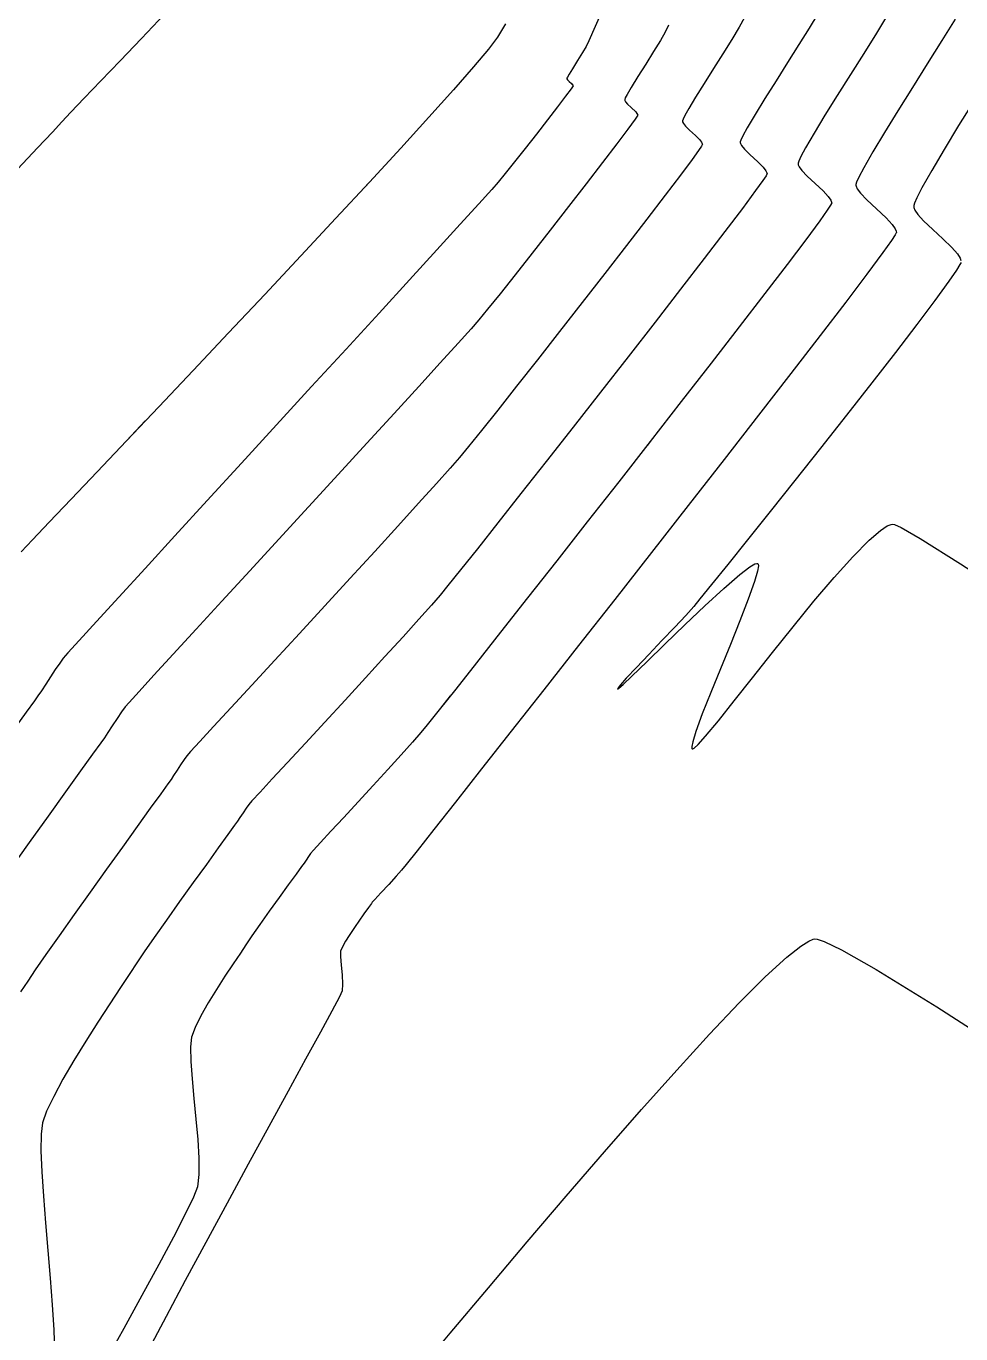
# Model space of a CAD drawing. Header units: metres. Extents: x 708868 to 711043, y 5411316 to 5413138.
# Drawn here: x 709284.5 to 709345.1, y 5411557.1 to 5411641.8 of the extents above; entities that cross this region are included whole.
import ezdxf

# ---------------------------------------------------------------- set-up
doc = ezdxf.new("R2010")
doc.units = ezdxf.units.M
for name, color, linetype in [('Rionegro 2010_Contours', 7, 'Continuous'), ('Rionegro 2014_Contours', 7, 'Continuous'), ('Rionegro 2018_Contours', 7, 'Continuous')]:
    doc.layers.add(name, color=color, linetype=linetype)

msp = doc.modelspace()

# ---------------------------------------------------------------- linework, layer by layer
at = {"layer": 'Rionegro 2010_Contours'}
for points in [[(709322.013, 5411643.198, 234), (709321.387, 5411641.791, 234), (709320.973, 5411640.866, 234), (709320.801, 5411640.49, 234), (709320.576, 5411640.102, 234), (709320.255, 5411639.587, 234), (709319.922, 5411639.058, 234), (709319.704, 5411638.701, 234), (709319.598, 5411638.512, 234), (709319.564, 5411638.437, 234), (709319.56, 5411638.417, 234), (709319.567, 5411638.394, 234), (709319.605, 5411638.337, 234), (709319.704, 5411638.237, 234), (709319.856, 5411638.096, 234), (709319.958, 5411637.953, 234), (709319.83, 5411637.755, 234), (709319.477, 5411637.276, 234), (709318.953, 5411636.583, 234), (709318.308, 5411635.744, 234), (709317.595, 5411634.825, 234), (709316.867, 5411633.893, 234), (709316.174, 5411633.017, 234), (709315.569, 5411632.263, 234), (709315.105, 5411631.698, 234), (709314.689, 5411631.228, 234), (709313.854, 5411630.304, 234), (709312.653, 5411628.984, 234), (709311.14, 5411627.325, 234), (709309.368, 5411625.386, 234), (709307.389, 5411623.223, 234), (709305.257, 5411620.895, 234), (709303.026, 5411618.459, 234), (709300.748, 5411615.974, 234), (709298.476, 5411613.496, 234), (709296.265, 5411611.083, 234), (709294.167, 5411608.793, 234), (709292.236, 5411606.685, 234), (709290.524, 5411604.814, 234), (709289.085, 5411603.24, 234), (709287.972, 5411602.02, 234), (709287.238, 5411601.211, 234), (709286.937, 5411600.872, 234), (709286.701, 5411600.55, 234), (709286.414, 5411600.128, 234), (709286.103, 5411599.657, 234), (709285.795, 5411599.183, 234), (709285.516, 5411598.756, 234), (709285.293, 5411598.423, 234), (709285.059, 5411598.094, 234), (709284.535, 5411597.361, 234), (709283.761, 5411596.283, 234)], [(709335.814, 5411642.615, 237), (709335.259, 5411641.691, 237), (709334.592, 5411640.614, 237), (709333.861, 5411639.448, 237), (709333.113, 5411638.261, 237), (709332.396, 5411637.117, 237), (709331.758, 5411636.081, 237), (709331.247, 5411635.219, 237), (709330.961, 5411634.699, 237), (709330.835, 5411634.43, 237), (709330.798, 5411634.315, 237), (709330.795, 5411634.279, 237), (709330.808, 5411634.219, 237), (709330.875, 5411634.083, 237), (709331.063, 5411633.846, 237), (709331.421, 5411633.492, 237), (709331.927, 5411633.027, 237), (709332.28, 5411632.676, 237), (709332.46, 5411632.444, 237), (709332.522, 5411632.312, 237), (709332.531, 5411632.254, 237), (709332.523, 5411632.228, 237), (709332.462, 5411632.117, 237), (709332.257, 5411631.812, 237), (709331.791, 5411631.164, 237), (709330.931, 5411630.008, 237), (709329.804, 5411628.52, 237), (709328.455, 5411626.758, 237), (709326.929, 5411624.779, 237), (709325.272, 5411622.64, 237), (709323.528, 5411620.397, 237), (709321.742, 5411618.108, 237), (709319.959, 5411615.829, 237), (709318.225, 5411613.618, 237), (709316.584, 5411611.531, 237), (709315.081, 5411609.626, 237), (709313.762, 5411607.959, 237), (709312.671, 5411606.588, 237), (709311.854, 5411605.569, 237), (709311.355, 5411604.96, 237), (709310.787, 5411604.306, 237), (709309.966, 5411603.386, 237), (709308.945, 5411602.257, 237), (709307.774, 5411600.972, 237), (709306.504, 5411599.586, 237), (709305.187, 5411598.153, 237), (709303.874, 5411596.728, 237), (709302.616, 5411595.364, 237), (709301.464, 5411594.117, 237), (709300.47, 5411593.041, 237), (709299.685, 5411592.19, 237), (709299.16, 5411591.618, 237), (709298.946, 5411591.381, 237), (709298.781, 5411591.15, 237), (709298.579, 5411590.846, 237), (709298.38, 5411590.539, 237), (709298.222, 5411590.302, 237), (709298.033, 5411590.038, 237), (709297.598, 5411589.437, 237), (709296.971, 5411588.571, 237), (709296.206, 5411587.511, 237), (709295.356, 5411586.33, 237), (709294.474, 5411585.099, 237), (709293.615, 5411583.892, 237), (709292.83, 5411582.78, 237), (709292.174, 5411581.835, 237), (709291.701, 5411581.129, 237), (709291.248, 5411580.441, 237), (709290.65, 5411579.537, 237), (709289.946, 5411578.468, 237), (709289.178, 5411577.288, 237), (709288.39, 5411576.046, 237), (709287.621, 5411574.797, 237), (709286.914, 5411573.591, 237), (709286.312, 5411572.481, 237), (709285.854, 5411571.519, 237), (709285.584, 5411570.756, 237), (709285.494, 5411570.022, 237), (709285.485, 5411568.942, 237), (709285.541, 5411567.582, 237), (709285.644, 5411566.011, 237), (709285.78, 5411564.296, 237), (709285.931, 5411562.504, 237), (709286.081, 5411560.704, 237), (709286.213, 5411558.963, 237), (709286.313, 5411557.347, 237), (709286.362, 5411555.926, 237)], [(709331.073, 5411642.378, 236), (709330.723, 5411641.753, 236), (709330.239, 5411640.95, 236), (709329.668, 5411640.03, 236), (709329.056, 5411639.059, 236), (709328.452, 5411638.1, 236), (709327.902, 5411637.217, 236), (709327.454, 5411636.473, 236), (709327.2, 5411636.021, 236), (709327.086, 5411635.787, 236), (709327.053, 5411635.689, 236), (709327.05, 5411635.659, 236), (709327.06, 5411635.614, 236), (709327.11, 5411635.513, 236), (709327.249, 5411635.337, 236), (709327.515, 5411635.073, 236), (709327.891, 5411634.728, 236), (709328.153, 5411634.467, 236), (709328.288, 5411634.295, 236), (709328.333, 5411634.197, 236), (709328.34, 5411634.154, 236), (709328.333, 5411634.131, 236), (709328.278, 5411634.033, 236), (709328.094, 5411633.762, 236), (709327.679, 5411633.185, 236), (709326.916, 5411632.161, 236), (709325.924, 5411630.853, 236), (709324.748, 5411629.318, 236), (709323.431, 5411627.611, 236), (709322.019, 5411625.789, 236), (709320.556, 5411623.91, 236), (709319.085, 5411622.028, 236), (709317.653, 5411620.202, 236), (709316.302, 5411618.487, 236), (709315.077, 5411616.94, 236), (709314.023, 5411615.618, 236), (709313.184, 5411614.577, 236), (709312.605, 5411613.873, 236), (709312.004, 5411613.181, 236), (709311.105, 5411612.173, 236), (709309.957, 5411610.902, 236), (709308.611, 5411609.422, 236), (709307.116, 5411607.786, 236), (709305.521, 5411606.047, 236), (709303.878, 5411604.258, 236), (709302.235, 5411602.473, 236), (709300.643, 5411600.744, 236), (709299.151, 5411599.125, 236), (709297.81, 5411597.67, 236), (709296.668, 5411596.431, 236), (709295.777, 5411595.461, 236), (709295.185, 5411594.815, 236), (709294.943, 5411594.545, 236), (709294.761, 5411594.294, 236), (709294.538, 5411593.962, 236), (709294.303, 5411593.603, 236), (709294.085, 5411593.268, 236), (709293.913, 5411593.009, 236), (709293.709, 5411592.724, 236), (709293.245, 5411592.08, 236), (709292.568, 5411591.141, 236), (709291.725, 5411589.971, 236), (709290.762, 5411588.634, 236), (709289.728, 5411587.193, 236), (709288.668, 5411585.712, 236), (709287.629, 5411584.256, 236), (709286.659, 5411582.888, 236), (709285.805, 5411581.672, 236), (709285.113, 5411580.672, 236), (709284.63, 5411579.952, 236), (709284.166, 5411579.241, 236)], [(709344.724, 5411642.272, 239), (709343.849, 5411640.873, 239), (709342.907, 5411639.372, 239), (709341.944, 5411637.836, 239), (709341.005, 5411636.329, 239), (709340.136, 5411634.917, 239), (709339.384, 5411633.665, 239), (709338.794, 5411632.638, 239), (709338.47, 5411632.022, 239), (709338.328, 5411631.702, 239), (709338.288, 5411631.565, 239), (709338.285, 5411631.52, 239), (709338.299, 5411631.445, 239), (709338.373, 5411631.277, 239), (709338.58, 5411630.99, 239), (709338.99, 5411630.558, 239), (709339.616, 5411629.976, 239), (709340.238, 5411629.397, 239), (709340.639, 5411628.97, 239), (709340.837, 5411628.69, 239), (709340.903, 5411628.527, 239), (709340.913, 5411628.455, 239), (709340.904, 5411628.422, 239), (709340.831, 5411628.288, 239), (709340.587, 5411627.921, 239), (709340.03, 5411627.142, 239), (709338.994, 5411625.746, 239), (709337.624, 5411623.937, 239), (709335.968, 5411621.773, 239), (709334.072, 5411619.314, 239), (709331.984, 5411616.619, 239), (709329.752, 5411613.748, 239), (709327.422, 5411610.76, 239), (709325.041, 5411607.714, 239), (709322.658, 5411604.669, 239), (709320.318, 5411601.686, 239), (709318.07, 5411598.823, 239), (709315.96, 5411596.14, 239), (709314.036, 5411593.695, 239), (709312.345, 5411591.549, 239), (709310.934, 5411589.761, 239), (709309.851, 5411588.389, 239), (709309.142, 5411587.494, 239), (709308.855, 5411587.135, 239), (709308.504, 5411586.737, 239), (709308.016, 5411586.202, 239), (709307.513, 5411585.658, 239), (709307.118, 5411585.232, 239), (709306.953, 5411585.054, 239), (709306.897, 5411584.972, 239), (709306.842, 5411584.889, 239), (709306.709, 5411584.705, 239), (709306.415, 5411584.298, 239), (709306.084, 5411583.835, 239), (709305.842, 5411583.483, 239), (709305.674, 5411583.231, 239), (709305.45, 5411582.894, 239), (709305.216, 5411582.525, 239), (709305.019, 5411582.174, 239), (709304.905, 5411581.893, 239), (709304.89, 5411581.53, 239), (709304.934, 5411580.976, 239), (709304.996, 5411580.346, 239), (709305.034, 5411579.753, 239), (709305.006, 5411579.315, 239), (709304.819, 5411578.925, 239), (709304.333, 5411578.007, 239), (709303.591, 5411576.635, 239), (709302.635, 5411574.883, 239), (709301.509, 5411572.825, 239), (709300.256, 5411570.536, 239), (709298.919, 5411568.09, 239), (709297.541, 5411565.56, 239), (709296.165, 5411563.021, 239), (709294.835, 5411560.548, 239), (709293.592, 5411558.213, 239), (709292.48, 5411556.092, 239)], [(709315.58, 5411641.966, 233), (709315.064, 5411641.099, 233), (709314.48, 5411640.331, 233), (709313.514, 5411639.181, 233), (709312.213, 5411637.696, 233), (709310.624, 5411635.925, 233), (709308.794, 5411633.914, 233), (709306.768, 5411631.712, 233), (709306.39, 5411631.304, 233)], [(709340.34, 5411642.539, 238), (709339.611, 5411641.358, 238), (709338.793, 5411640.052, 238), (709337.935, 5411638.687, 238), (709337.081, 5411637.327, 238), (709336.281, 5411636.039, 238), (709335.579, 5411634.886, 238), (709335.024, 5411633.936, 238), (709334.717, 5411633.364, 238), (709334.582, 5411633.067, 238), (709334.543, 5411632.94, 238), (709334.54, 5411632.9, 238), (709334.552, 5411632.837, 238), (709334.613, 5411632.698, 238), (709334.785, 5411632.459, 238), (709335.125, 5411632.1, 238), (709335.645, 5411631.618, 238), (709336.161, 5411631.137, 238), (709336.495, 5411630.783, 238), (709336.659, 5411630.549, 238), (709336.714, 5411630.415, 238), (709336.722, 5411630.354, 238), (709336.714, 5411630.326, 238), (709336.649, 5411630.207, 238), (709336.435, 5411629.884, 238), (709335.944, 5411629.198, 238), (709335.034, 5411627.969, 238), (709333.832, 5411626.38, 238), (709332.382, 5411624.484, 238), (709330.728, 5411622.335, 238), (709328.911, 5411619.988, 238), (709326.976, 5411617.497, 238), (709324.964, 5411614.915, 238), (709324.777, 5411614.676, 238)], [(709292.249, 5411616.233, 233), (709291.037, 5411614.953, 233), (709289.127, 5411612.94, 233), (709287.442, 5411611.166, 233), (709286.027, 5411609.679, 233), (709284.93, 5411608.526, 233), (709284.196, 5411607.755, 233)], [(709312.008, 5411598.426, 238), (709311.281, 5411597.51, 238), (709310.516, 5411596.553, 238), (709310.105, 5411596.048, 238), (709309.567, 5411595.429, 238), (709308.834, 5411594.609, 238), (709307.962, 5411593.649, 238), (709307.012, 5411592.612, 238), (709306.041, 5411591.559, 238), (709305.11, 5411590.552, 238), (709304.276, 5411589.653, 238), (709303.599, 5411588.923, 238), (709303.137, 5411588.424, 238), (709302.95, 5411588.217, 238), (709302.817, 5411588.029, 238), (709302.66, 5411587.788, 238), (709302.532, 5411587.595, 238), (709302.376, 5411587.378, 238), (709302.015, 5411586.881, 238), (709301.507, 5411586.18, 238), (709300.91, 5411585.352, 238), (709300.281, 5411584.474, 238), (709299.676, 5411583.622, 238), (709299.154, 5411582.874, 238), (709298.771, 5411582.306, 238), (709298.41, 5411581.761, 238), (709297.941, 5411581.063, 238), (709297.406, 5411580.261, 238), (709296.85, 5411579.4, 238), (709296.313, 5411578.529, 238), (709295.838, 5411577.694, 238), (709295.468, 5411576.944, 238), (709295.244, 5411576.324, 238), (709295.177, 5411575.679, 238), (709295.198, 5411574.747, 238), (709295.281, 5411573.607, 238), (709295.401, 5411572.334, 238), (709295.531, 5411571.003, 238), (709295.644, 5411569.69, 238), (709295.715, 5411568.473, 238), (709295.718, 5411567.425, 238), (709295.626, 5411566.625, 238), (709295.374, 5411565.956, 238), (709294.841, 5411564.841, 238), (709294.074, 5411563.355, 238), (709293.121, 5411561.576, 238), (709292.032, 5411559.581, 238), (709290.853, 5411557.446, 238), (709289.634, 5411555.248, 238)], [(709309.616, 5411554.277, 239), (709312.007, 5411557.137, 239), (709314.481, 5411560.08, 239), (709316.998, 5411563.053, 239), (709319.516, 5411566.003, 239), (709321.996, 5411568.876, 239), (709324.398, 5411571.618, 239), (709326.681, 5411574.177, 239), (709328.805, 5411576.498, 239), (709330.73, 5411578.53, 239), (709332.416, 5411580.217, 239), (709333.822, 5411581.507, 239), (709334.718, 5411582.217, 239), (709335.244, 5411582.544, 239), (709335.519, 5411582.658, 239), (709335.634, 5411582.682, 239), (709335.771, 5411582.673, 239), (709336.227, 5411582.522, 239), (709337.345, 5411581.977, 239), (709339.599, 5411580.694, 239), (709343.533, 5411578.271, 239), (709348.57, 5411575.036, 239)]]:
    msp.add_polyline3d(points, dxfattribs=at)
at = {"layer": 'Rionegro 2014_Contours'}
for points in [[(709322.013, 5411643.198, 234), (709321.387, 5411641.791, 234), (709320.973, 5411640.866, 234), (709320.801, 5411640.49, 234), (709320.576, 5411640.102, 234), (709320.255, 5411639.587, 234), (709319.922, 5411639.058, 234), (709319.704, 5411638.701, 234), (709319.598, 5411638.512, 234), (709319.564, 5411638.437, 234), (709319.56, 5411638.417, 234), (709319.567, 5411638.394, 234), (709319.605, 5411638.337, 234), (709319.704, 5411638.237, 234), (709319.856, 5411638.096, 234), (709319.958, 5411637.953, 234), (709319.83, 5411637.755, 234), (709319.477, 5411637.276, 234), (709318.953, 5411636.583, 234), (709318.308, 5411635.744, 234), (709317.595, 5411634.825, 234), (709316.867, 5411633.893, 234), (709316.174, 5411633.017, 234), (709315.569, 5411632.263, 234), (709315.105, 5411631.698, 234), (709314.689, 5411631.228, 234), (709313.854, 5411630.304, 234), (709312.653, 5411628.984, 234), (709311.14, 5411627.325, 234), (709309.368, 5411625.386, 234), (709307.389, 5411623.223, 234), (709305.257, 5411620.895, 234), (709303.026, 5411618.459, 234), (709300.748, 5411615.974, 234), (709298.476, 5411613.496, 234), (709296.265, 5411611.083, 234), (709294.167, 5411608.793, 234), (709292.236, 5411606.685, 234), (709290.524, 5411604.814, 234), (709289.085, 5411603.24, 234), (709287.972, 5411602.02, 234), (709287.238, 5411601.211, 234), (709286.937, 5411600.872, 234), (709286.701, 5411600.55, 234), (709286.414, 5411600.128, 234), (709286.103, 5411599.657, 234), (709285.795, 5411599.183, 234), (709285.516, 5411598.756, 234), (709285.293, 5411598.423, 234), (709285.059, 5411598.094, 234), (709284.535, 5411597.361, 234), (709283.761, 5411596.283, 234)], [(709293.478, 5411642.573, 232), (709291.999, 5411641.024, 232), (709290.615, 5411639.576, 232), (709289.365, 5411638.27, 232), (709288.291, 5411637.146, 232), (709287.432, 5411636.244, 232), (709286.83, 5411635.604, 232), (709286.227, 5411634.955, 232), (709285.264, 5411633.922, 232), (709283.993, 5411632.559, 232)], [(709335.814, 5411642.615, 237), (709335.259, 5411641.691, 237), (709334.592, 5411640.614, 237), (709333.861, 5411639.448, 237), (709333.113, 5411638.261, 237), (709332.396, 5411637.117, 237), (709331.758, 5411636.081, 237), (709331.247, 5411635.219, 237), (709330.961, 5411634.699, 237), (709330.835, 5411634.43, 237), (709330.798, 5411634.315, 237), (709330.795, 5411634.279, 237), (709330.808, 5411634.219, 237), (709330.875, 5411634.083, 237), (709331.063, 5411633.846, 237), (709331.421, 5411633.492, 237), (709331.927, 5411633.027, 237), (709332.28, 5411632.676, 237), (709332.46, 5411632.444, 237), (709332.522, 5411632.312, 237), (709332.531, 5411632.254, 237), (709332.523, 5411632.228, 237), (709332.462, 5411632.117, 237), (709332.257, 5411631.812, 237), (709331.791, 5411631.164, 237), (709330.931, 5411630.008, 237), (709329.804, 5411628.52, 237), (709328.455, 5411626.758, 237), (709326.929, 5411624.779, 237), (709325.272, 5411622.64, 237), (709323.528, 5411620.397, 237), (709321.742, 5411618.108, 237), (709319.959, 5411615.829, 237), (709318.225, 5411613.618, 237), (709316.584, 5411611.531, 237), (709315.081, 5411609.626, 237), (709313.762, 5411607.959, 237), (709312.671, 5411606.588, 237), (709311.854, 5411605.569, 237), (709311.355, 5411604.96, 237), (709310.787, 5411604.306, 237), (709309.966, 5411603.386, 237), (709308.945, 5411602.257, 237), (709307.774, 5411600.972, 237), (709306.504, 5411599.586, 237), (709305.187, 5411598.153, 237), (709303.874, 5411596.728, 237), (709302.616, 5411595.364, 237), (709301.464, 5411594.117, 237), (709300.47, 5411593.041, 237), (709299.685, 5411592.19, 237), (709299.16, 5411591.618, 237), (709298.946, 5411591.381, 237), (709298.781, 5411591.15, 237), (709298.579, 5411590.846, 237), (709298.38, 5411590.539, 237), (709298.222, 5411590.302, 237), (709298.033, 5411590.038, 237), (709297.598, 5411589.437, 237), (709296.971, 5411588.571, 237), (709296.206, 5411587.511, 237), (709295.356, 5411586.33, 237), (709294.474, 5411585.099, 237), (709293.615, 5411583.892, 237), (709292.83, 5411582.78, 237), (709292.174, 5411581.835, 237), (709291.701, 5411581.129, 237), (709291.248, 5411580.441, 237), (709290.65, 5411579.537, 237), (709289.946, 5411578.468, 237), (709289.178, 5411577.288, 237), (709288.39, 5411576.046, 237), (709287.621, 5411574.797, 237), (709286.914, 5411573.591, 237), (709286.312, 5411572.481, 237), (709285.854, 5411571.519, 237), (709285.584, 5411570.756, 237), (709285.494, 5411570.022, 237), (709285.485, 5411568.942, 237), (709285.541, 5411567.582, 237), (709285.644, 5411566.011, 237), (709285.78, 5411564.296, 237), (709285.931, 5411562.504, 237), (709286.081, 5411560.704, 237), (709286.213, 5411558.963, 237), (709286.313, 5411557.347, 237), (709286.362, 5411555.926, 237)], [(709326.145, 5411641.878, 235), (709325.937, 5411641.434, 235), (709325.625, 5411640.885, 235), (709325.183, 5411640.162, 235), (709324.675, 5411639.354, 235), (709324.168, 5411638.549, 235), (709323.727, 5411637.835, 235), (709323.466, 5411637.39, 235), (709323.345, 5411637.159, 235), (709323.309, 5411637.065, 235), (709323.305, 5411637.038, 235), (709323.314, 5411637.001, 235), (709323.363, 5411636.915, 235), (709323.495, 5411636.765, 235), (709323.733, 5411636.542, 235), (709324.018, 5411636.269, 235), (709324.149, 5411636.054, 235), (709323.981, 5411635.785, 235), (709323.511, 5411635.138, 235), (709322.79, 5411634.18, 235), (709321.874, 5411632.978, 235), (709320.814, 5411631.602, 235), (709319.664, 5411630.119, 235), (709318.477, 5411628.596, 235), (709317.307, 5411627.103, 235), (709316.206, 5411625.708, 235), (709315.228, 5411624.477, 235), (709314.427, 5411623.481, 235), (709313.855, 5411622.785, 235), (709313.355, 5411622.213, 235), (709312.507, 5411621.267, 235), (709311.36, 5411620.001, 235), (709309.962, 5411618.465, 235), (709308.361, 5411616.712, 235), (709306.606, 5411614.794, 235), (709304.745, 5411612.764, 235), (709302.827, 5411610.673, 235), (709300.899, 5411608.573, 235), (709299.01, 5411606.516, 235), (709297.208, 5411604.555, 235), (709295.543, 5411602.741, 235), (709294.061, 5411601.127, 235), (709292.811, 5411599.765, 235), (709291.842, 5411598.706, 235), (709291.203, 5411598.003, 235), (709290.94, 5411597.708, 235), (709290.704, 5411597.383, 235), (709290.415, 5411596.953, 235), (709290.11, 5411596.486, 235), (709289.827, 5411596.051, 235), (709289.603, 5411595.716, 235), (709289.368, 5411595.386, 235), (709288.835, 5411594.645, 235), (709288.054, 5411593.56, 235), (709287.075, 5411592.199, 235), (709285.948, 5411590.63, 235), (709284.722, 5411588.922, 235), (709283.447, 5411587.142, 235)], [(709331.073, 5411642.378, 236), (709330.723, 5411641.753, 236), (709330.239, 5411640.95, 236), (709329.668, 5411640.03, 236), (709329.056, 5411639.059, 236), (709328.452, 5411638.1, 236), (709327.902, 5411637.217, 236), (709327.454, 5411636.473, 236), (709327.2, 5411636.021, 236), (709327.086, 5411635.787, 236), (709327.053, 5411635.689, 236), (709327.05, 5411635.659, 236), (709327.06, 5411635.614, 236), (709327.11, 5411635.513, 236), (709327.249, 5411635.337, 236), (709327.515, 5411635.073, 236), (709327.891, 5411634.728, 236), (709328.153, 5411634.467, 236), (709328.288, 5411634.295, 236), (709328.333, 5411634.197, 236), (709328.34, 5411634.154, 236), (709328.333, 5411634.131, 236), (709328.278, 5411634.033, 236), (709328.094, 5411633.762, 236), (709327.679, 5411633.185, 236), (709326.916, 5411632.161, 236), (709325.924, 5411630.853, 236), (709324.748, 5411629.318, 236), (709323.431, 5411627.611, 236), (709322.019, 5411625.789, 236), (709320.556, 5411623.91, 236), (709319.085, 5411622.028, 236), (709317.653, 5411620.202, 236), (709316.302, 5411618.487, 236), (709315.077, 5411616.94, 236), (709314.023, 5411615.618, 236), (709313.184, 5411614.577, 236), (709312.605, 5411613.873, 236), (709312.004, 5411613.181, 236), (709311.105, 5411612.173, 236), (709309.957, 5411610.902, 236), (709308.611, 5411609.422, 236), (709307.116, 5411607.786, 236), (709305.521, 5411606.047, 236), (709303.878, 5411604.258, 236), (709302.235, 5411602.473, 236), (709300.643, 5411600.744, 236), (709299.151, 5411599.125, 236), (709297.81, 5411597.67, 236), (709296.668, 5411596.431, 236), (709295.777, 5411595.461, 236), (709295.185, 5411594.815, 236), (709294.943, 5411594.545, 236), (709294.761, 5411594.294, 236), (709294.538, 5411593.962, 236), (709294.303, 5411593.603, 236), (709294.085, 5411593.268, 236), (709293.913, 5411593.009, 236), (709293.709, 5411592.724, 236), (709293.245, 5411592.08, 236), (709292.568, 5411591.141, 236), (709291.725, 5411589.971, 236), (709290.762, 5411588.634, 236), (709289.728, 5411587.193, 236), (709288.668, 5411585.712, 236), (709287.629, 5411584.256, 236), (709286.659, 5411582.888, 236), (709285.805, 5411581.672, 236), (709285.113, 5411580.672, 236), (709284.63, 5411579.952, 236), (709284.166, 5411579.241, 236)], [(709315.58, 5411641.966, 233), (709315.064, 5411641.099, 233), (709314.48, 5411640.331, 233), (709313.514, 5411639.181, 233), (709312.213, 5411637.696, 233), (709310.624, 5411635.925, 233), (709308.794, 5411633.914, 233), (709306.768, 5411631.712, 233), (709304.594, 5411629.366, 233), (709302.317, 5411626.924, 233), (709299.986, 5411624.435, 233), (709297.645, 5411621.945, 233), (709295.343, 5411619.503, 233), (709293.124, 5411617.156, 233), (709291.037, 5411614.953, 233), (709289.127, 5411612.94, 233), (709287.442, 5411611.166, 233), (709286.027, 5411609.679, 233), (709284.93, 5411608.526, 233), (709284.196, 5411607.755, 233)], [(709340.34, 5411642.539, 238), (709339.611, 5411641.358, 238), (709338.793, 5411640.052, 238), (709337.935, 5411638.687, 238), (709337.081, 5411637.327, 238), (709336.281, 5411636.039, 238), (709335.579, 5411634.886, 238), (709335.024, 5411633.936, 238), (709334.717, 5411633.364, 238), (709334.582, 5411633.067, 238), (709334.543, 5411632.94, 238), (709334.54, 5411632.9, 238), (709334.552, 5411632.837, 238), (709334.613, 5411632.698, 238), (709334.785, 5411632.459, 238), (709335.125, 5411632.1, 238), (709335.645, 5411631.618, 238), (709336.161, 5411631.137, 238), (709336.495, 5411630.783, 238), (709336.659, 5411630.549, 238), (709336.714, 5411630.415, 238), (709336.722, 5411630.354, 238), (709336.714, 5411630.326, 238), (709336.649, 5411630.207, 238), (709336.435, 5411629.884, 238), (709335.944, 5411629.198, 238), (709335.034, 5411627.969, 238), (709333.832, 5411626.38, 238), (709332.382, 5411624.484, 238), (709330.728, 5411622.335, 238), (709328.911, 5411619.988, 238), (709326.976, 5411617.497, 238), (709324.964, 5411614.915, 238), (709322.919, 5411612.297, 238), (709320.884, 5411609.697, 238), (709318.901, 5411607.169, 238), (709317.014, 5411604.768, 238), (709315.266, 5411602.547, 238), (709313.699, 5411600.561, 238), (709312.356, 5411598.864, 238), (709311.281, 5411597.51, 238), (709310.516, 5411596.553, 238), (709310.105, 5411596.048, 238), (709309.567, 5411595.429, 238), (709308.834, 5411594.609, 238), (709307.962, 5411593.649, 238), (709307.012, 5411592.612, 238), (709306.041, 5411591.559, 238), (709305.11, 5411590.552, 238), (709304.276, 5411589.653, 238), (709303.599, 5411588.923, 238), (709303.137, 5411588.424, 238), (709302.95, 5411588.217, 238), (709302.817, 5411588.029, 238), (709302.66, 5411587.788, 238), (709302.532, 5411587.595, 238), (709302.376, 5411587.378, 238), (709302.015, 5411586.881, 238), (709301.507, 5411586.18, 238), (709300.91, 5411585.352, 238), (709300.281, 5411584.474, 238), (709299.676, 5411583.622, 238), (709299.154, 5411582.874, 238), (709298.771, 5411582.306, 238), (709298.41, 5411581.761, 238), (709297.941, 5411581.063, 238), (709297.406, 5411580.261, 238), (709296.85, 5411579.4, 238), (709296.313, 5411578.529, 238), (709295.838, 5411577.694, 238), (709295.468, 5411576.944, 238), (709295.244, 5411576.324, 238), (709295.177, 5411575.679, 238), (709295.198, 5411574.747, 238), (709295.281, 5411573.607, 238), (709295.401, 5411572.334, 238), (709295.531, 5411571.003, 238), (709295.644, 5411569.69, 238), (709295.715, 5411568.473, 238), (709295.718, 5411567.425, 238), (709295.626, 5411566.625, 238), (709295.374, 5411565.956, 238), (709294.841, 5411564.841, 238), (709294.074, 5411563.355, 238), (709293.121, 5411561.576, 238), (709292.032, 5411559.581, 238), (709290.853, 5411557.446, 238), (709289.634, 5411555.248, 238)], [(709344.724, 5411642.272, 239), (709343.849, 5411640.873, 239), (709342.907, 5411639.372, 239), (709341.944, 5411637.836, 239), (709341.005, 5411636.329, 239), (709340.136, 5411634.917, 239), (709339.384, 5411633.665, 239), (709338.794, 5411632.638, 239), (709338.47, 5411632.022, 239), (709338.328, 5411631.702, 239), (709338.288, 5411631.565, 239), (709338.285, 5411631.52, 239), (709338.299, 5411631.445, 239), (709338.373, 5411631.277, 239), (709338.58, 5411630.99, 239), (709338.99, 5411630.558, 239), (709339.616, 5411629.976, 239), (709340.238, 5411629.397, 239), (709340.639, 5411628.97, 239), (709340.837, 5411628.69, 239), (709340.903, 5411628.527, 239), (709340.913, 5411628.455, 239), (709340.904, 5411628.422, 239), (709340.831, 5411628.288, 239), (709340.587, 5411627.921, 239), (709340.03, 5411627.142, 239), (709338.994, 5411625.746, 239), (709337.624, 5411623.937, 239), (709335.968, 5411621.773, 239), (709334.072, 5411619.314, 239), (709331.984, 5411616.619, 239), (709329.752, 5411613.748, 239), (709327.422, 5411610.76, 239), (709325.041, 5411607.714, 239), (709322.658, 5411604.669, 239), (709320.318, 5411601.686, 239), (709318.07, 5411598.823, 239), (709315.96, 5411596.14, 239), (709314.036, 5411593.695, 239), (709312.345, 5411591.549, 239), (709310.934, 5411589.761, 239), (709309.851, 5411588.389, 239), (709309.142, 5411587.494, 239), (709308.855, 5411587.135, 239), (709308.504, 5411586.737, 239), (709308.016, 5411586.202, 239), (709307.513, 5411585.658, 239), (709307.118, 5411585.232, 239), (709306.953, 5411585.054, 239), (709306.897, 5411584.972, 239), (709306.842, 5411584.889, 239), (709306.709, 5411584.705, 239), (709306.415, 5411584.298, 239), (709306.084, 5411583.835, 239), (709305.842, 5411583.483, 239), (709305.674, 5411583.231, 239), (709305.45, 5411582.894, 239), (709305.216, 5411582.525, 239), (709305.019, 5411582.174, 239), (709304.905, 5411581.893, 239), (709304.89, 5411581.53, 239), (709304.934, 5411580.976, 239), (709304.996, 5411580.346, 239), (709305.034, 5411579.753, 239), (709305.006, 5411579.315, 239), (709304.819, 5411578.925, 239), (709304.333, 5411578.007, 239), (709303.591, 5411576.635, 239), (709302.635, 5411574.883, 239), (709301.509, 5411572.825, 239), (709300.256, 5411570.536, 239), (709298.919, 5411568.09, 239), (709297.541, 5411565.56, 239), (709296.165, 5411563.021, 239), (709294.835, 5411560.548, 239), (709293.592, 5411558.213, 239), (709292.48, 5411556.092, 239)], [(709345.963, 5411637.028, 240), (709344.94, 5411635.368, 240), (709344.003, 5411633.824, 240), (709343.197, 5411632.461, 240), (709342.568, 5411631.347, 240), (709342.225, 5411630.682, 240), (709342.075, 5411630.337, 240), (709342.033, 5411630.189, 240), (709342.03, 5411630.141, 240), (709342.043, 5411630.066, 240), (709342.109, 5411629.9, 240), (709342.294, 5411629.621, 240), (709342.667, 5411629.201, 240), (709343.264, 5411628.629, 240), (709343.908, 5411628.04, 240), (709344.498, 5411627.473, 240), (709344.862, 5411627.06, 240), (709345.037, 5411626.787, 240), (709345.095, 5411626.627, 240)], [(709345.096, 5411626.512, 240), (709345.03, 5411626.366, 240), (709344.811, 5411626.006, 240), (709344.316, 5411625.283, 240), (709343.41, 5411624.039, 240), (709342.236, 5411622.481, 240), (709340.853, 5411620.678, 240), (709339.314, 5411618.698, 240), (709337.677, 5411616.61, 240), (709335.998, 5411614.482, 240), (709334.333, 5411612.383, 240), (709332.737, 5411610.38, 240), (709331.268, 5411608.543, 240), (709329.981, 5411606.94, 240), (709328.933, 5411605.64, 240), (709328.179, 5411604.711, 240), (709327.776, 5411604.221, 240), (709327.259, 5411603.64, 240), (709326.547, 5411602.876, 240), (709325.723, 5411602.007, 240), (709324.87, 5411601.114, 240), (709324.072, 5411600.272, 240), (709323.411, 5411599.562, 240), (709323.036, 5411599.142, 240), (709322.873, 5411598.939, 240), (709322.83, 5411598.866, 240), (709322.831, 5411598.85, 240), (709322.847, 5411598.854, 240), (709322.937, 5411598.921, 240), (709323.201, 5411599.158, 240), (709323.763, 5411599.692, 240), (709324.735, 5411600.634, 240), (709325.913, 5411601.781, 240), (709327.203, 5411603.026, 240), (709328.506, 5411604.263, 240), (709329.727, 5411605.385, 240), (709330.767, 5411606.286, 240), (709331.405, 5411606.776, 240), (709331.738, 5411606.972, 240), (709331.878, 5411607.009, 240), (709331.922, 5411606.997, 240), (709331.947, 5411606.965, 240), (709331.965, 5411606.84, 240), (709331.914, 5411606.51, 240), (709331.721, 5411605.835, 240), (709331.315, 5411604.689, 240), (709330.775, 5411603.296, 240), (709330.155, 5411601.757, 240), (709329.507, 5411600.171, 240), (709328.883, 5411598.637, 240), (709328.336, 5411597.253, 240), (709327.92, 5411596.119, 240), (709327.715, 5411595.458, 240), (709327.655, 5411595.139, 240), (709327.666, 5411595.023, 240), (709327.687, 5411594.996, 240), (709327.717, 5411594.992, 240), (709327.818, 5411595.047, 240), (709328.063, 5411595.271, 240), (709328.549, 5411595.809, 240), (709329.379, 5411596.809, 240), (709330.409, 5411598.099, 240), (709331.592, 5411599.598, 240), (709332.878, 5411601.226, 240), (709334.219, 5411602.904, 240), (709335.565, 5411604.553, 240), (709336.869, 5411606.092, 240), (709338.08, 5411607.442, 240), (709339.15, 5411608.523, 240), (709339.873, 5411609.14, 240), (709340.32, 5411609.432, 240), (709340.567, 5411609.535, 240), (709340.674, 5411609.558, 240), (709340.777, 5411609.538, 240), (709341.217, 5411609.332, 240), (709342.442, 5411608.626, 240), (709345.063, 5411606.989, 240), (709349.789, 5411603.92, 240)], [(709309.616, 5411554.277, 239), (709312.007, 5411557.137, 239), (709314.481, 5411560.08, 239), (709316.998, 5411563.053, 239), (709319.516, 5411566.003, 239), (709321.996, 5411568.876, 239), (709324.398, 5411571.618, 239), (709326.681, 5411574.177, 239), (709328.805, 5411576.498, 239), (709330.73, 5411578.53, 239), (709332.416, 5411580.217, 239), (709333.822, 5411581.507, 239), (709334.718, 5411582.217, 239), (709335.244, 5411582.544, 239), (709335.519, 5411582.658, 239), (709335.634, 5411582.682, 239), (709335.771, 5411582.673, 239), (709336.227, 5411582.522, 239), (709337.345, 5411581.977, 239), (709339.599, 5411580.694, 239), (709343.533, 5411578.271, 239), (709348.57, 5411575.036, 239)]]:
    msp.add_polyline3d(points, dxfattribs=at)
at = {"layer": 'Rionegro 2018_Contours'}
for points in [[(709322.013, 5411643.198, 234), (709321.387, 5411641.791, 234), (709320.973, 5411640.866, 234), (709320.801, 5411640.49, 234), (709320.576, 5411640.102, 234), (709320.255, 5411639.587, 234), (709319.922, 5411639.058, 234), (709319.704, 5411638.701, 234), (709319.598, 5411638.512, 234), (709319.564, 5411638.437, 234), (709319.56, 5411638.417, 234), (709319.567, 5411638.394, 234), (709319.605, 5411638.337, 234), (709319.704, 5411638.237, 234), (709319.856, 5411638.096, 234), (709319.958, 5411637.953, 234), (709319.83, 5411637.755, 234), (709319.477, 5411637.276, 234), (709318.953, 5411636.583, 234), (709318.308, 5411635.744, 234), (709317.595, 5411634.825, 234), (709316.867, 5411633.893, 234), (709316.174, 5411633.017, 234), (709315.569, 5411632.263, 234), (709315.105, 5411631.698, 234), (709314.689, 5411631.228, 234), (709313.854, 5411630.304, 234), (709312.653, 5411628.984, 234), (709311.14, 5411627.325, 234), (709309.368, 5411625.386, 234), (709307.389, 5411623.223, 234), (709305.257, 5411620.895, 234), (709303.026, 5411618.459, 234), (709300.748, 5411615.974, 234), (709298.476, 5411613.496, 234), (709296.265, 5411611.083, 234), (709294.167, 5411608.793, 234), (709292.236, 5411606.685, 234), (709290.524, 5411604.814, 234), (709289.085, 5411603.24, 234), (709287.972, 5411602.02, 234), (709287.238, 5411601.211, 234), (709286.937, 5411600.872, 234), (709286.701, 5411600.55, 234), (709286.414, 5411600.128, 234), (709286.103, 5411599.657, 234), (709285.795, 5411599.183, 234), (709285.516, 5411598.756, 234), (709285.293, 5411598.423, 234), (709285.059, 5411598.094, 234), (709284.535, 5411597.361, 234), (709283.761, 5411596.283, 234)], [(709293.478, 5411642.573, 232), (709291.999, 5411641.024, 232), (709290.615, 5411639.576, 232), (709289.365, 5411638.27, 232), (709288.291, 5411637.146, 232), (709287.432, 5411636.244, 232), (709286.83, 5411635.604, 232), (709286.227, 5411634.955, 232), (709285.264, 5411633.922, 232), (709283.993, 5411632.559, 232)], [(709335.814, 5411642.615, 237), (709335.259, 5411641.691, 237), (709334.592, 5411640.614, 237), (709333.861, 5411639.448, 237), (709333.113, 5411638.261, 237), (709332.396, 5411637.117, 237), (709331.758, 5411636.081, 237), (709331.247, 5411635.219, 237), (709330.961, 5411634.699, 237), (709330.835, 5411634.43, 237), (709330.798, 5411634.315, 237), (709330.795, 5411634.279, 237), (709330.808, 5411634.219, 237), (709330.875, 5411634.083, 237), (709331.063, 5411633.846, 237), (709331.421, 5411633.492, 237), (709331.927, 5411633.027, 237), (709332.28, 5411632.676, 237), (709332.46, 5411632.444, 237), (709332.522, 5411632.312, 237), (709332.531, 5411632.254, 237), (709332.523, 5411632.228, 237), (709332.462, 5411632.117, 237), (709332.257, 5411631.812, 237), (709331.791, 5411631.164, 237), (709330.931, 5411630.008, 237), (709329.804, 5411628.52, 237), (709328.455, 5411626.758, 237), (709326.929, 5411624.779, 237), (709325.272, 5411622.64, 237), (709323.528, 5411620.397, 237), (709321.742, 5411618.108, 237), (709319.959, 5411615.829, 237), (709318.225, 5411613.618, 237), (709316.584, 5411611.531, 237), (709315.081, 5411609.626, 237), (709313.762, 5411607.959, 237), (709312.671, 5411606.588, 237), (709311.854, 5411605.569, 237), (709311.355, 5411604.96, 237), (709310.787, 5411604.306, 237), (709309.966, 5411603.386, 237), (709308.945, 5411602.257, 237), (709307.774, 5411600.972, 237), (709306.504, 5411599.586, 237), (709305.187, 5411598.153, 237), (709303.874, 5411596.728, 237), (709302.616, 5411595.364, 237), (709301.464, 5411594.117, 237), (709300.47, 5411593.041, 237), (709299.685, 5411592.19, 237), (709299.16, 5411591.618, 237), (709298.946, 5411591.381, 237), (709298.781, 5411591.15, 237), (709298.579, 5411590.846, 237), (709298.38, 5411590.539, 237), (709298.222, 5411590.302, 237), (709298.033, 5411590.038, 237), (709297.598, 5411589.437, 237), (709296.971, 5411588.571, 237), (709296.206, 5411587.511, 237), (709295.356, 5411586.33, 237), (709294.474, 5411585.099, 237), (709293.615, 5411583.892, 237), (709292.83, 5411582.78, 237), (709292.174, 5411581.835, 237), (709291.701, 5411581.129, 237), (709291.248, 5411580.441, 237), (709290.65, 5411579.537, 237), (709289.946, 5411578.468, 237), (709289.178, 5411577.288, 237), (709288.39, 5411576.046, 237), (709287.621, 5411574.797, 237), (709286.914, 5411573.591, 237), (709286.312, 5411572.481, 237), (709285.854, 5411571.519, 237), (709285.584, 5411570.756, 237), (709285.494, 5411570.022, 237), (709285.485, 5411568.942, 237), (709285.541, 5411567.582, 237), (709285.644, 5411566.011, 237), (709285.78, 5411564.296, 237), (709285.931, 5411562.504, 237), (709286.081, 5411560.704, 237), (709286.213, 5411558.963, 237), (709286.313, 5411557.347, 237), (709286.362, 5411555.926, 237)], [(709326.145, 5411641.878, 235), (709325.937, 5411641.434, 235), (709325.625, 5411640.885, 235), (709325.183, 5411640.162, 235), (709324.675, 5411639.354, 235), (709324.168, 5411638.549, 235), (709323.727, 5411637.835, 235), (709323.466, 5411637.39, 235), (709323.345, 5411637.159, 235), (709323.309, 5411637.065, 235), (709323.305, 5411637.038, 235), (709323.314, 5411637.001, 235), (709323.363, 5411636.915, 235), (709323.495, 5411636.765, 235), (709323.733, 5411636.542, 235), (709324.018, 5411636.269, 235), (709324.149, 5411636.054, 235), (709323.981, 5411635.785, 235), (709323.511, 5411635.138, 235), (709322.79, 5411634.18, 235), (709321.874, 5411632.978, 235), (709320.814, 5411631.602, 235), (709319.664, 5411630.119, 235), (709318.477, 5411628.596, 235), (709317.307, 5411627.103, 235), (709316.206, 5411625.708, 235), (709315.228, 5411624.477, 235), (709314.427, 5411623.481, 235), (709313.855, 5411622.785, 235), (709313.355, 5411622.213, 235), (709312.507, 5411621.267, 235), (709311.36, 5411620.001, 235), (709309.962, 5411618.465, 235), (709308.361, 5411616.712, 235), (709306.606, 5411614.794, 235), (709304.745, 5411612.764, 235), (709302.827, 5411610.673, 235), (709300.899, 5411608.573, 235), (709299.01, 5411606.516, 235), (709297.208, 5411604.555, 235), (709295.543, 5411602.741, 235), (709294.061, 5411601.127, 235), (709292.811, 5411599.765, 235), (709291.842, 5411598.706, 235), (709291.203, 5411598.003, 235), (709290.94, 5411597.708, 235), (709290.704, 5411597.383, 235), (709290.415, 5411596.953, 235), (709290.11, 5411596.486, 235), (709289.827, 5411596.051, 235), (709289.603, 5411595.716, 235), (709289.368, 5411595.386, 235), (709288.835, 5411594.645, 235), (709288.054, 5411593.56, 235), (709287.075, 5411592.199, 235), (709285.948, 5411590.63, 235), (709284.722, 5411588.922, 235), (709283.447, 5411587.142, 235)], [(709331.073, 5411642.378, 236), (709330.723, 5411641.753, 236), (709330.239, 5411640.95, 236), (709329.668, 5411640.03, 236), (709329.056, 5411639.059, 236), (709328.452, 5411638.1, 236), (709327.902, 5411637.217, 236), (709327.454, 5411636.473, 236), (709327.2, 5411636.021, 236), (709327.086, 5411635.787, 236), (709327.053, 5411635.689, 236), (709327.05, 5411635.659, 236), (709327.06, 5411635.614, 236), (709327.11, 5411635.513, 236), (709327.249, 5411635.337, 236), (709327.515, 5411635.073, 236), (709327.891, 5411634.728, 236), (709328.153, 5411634.467, 236), (709328.288, 5411634.295, 236), (709328.333, 5411634.197, 236), (709328.34, 5411634.154, 236), (709328.333, 5411634.131, 236), (709328.278, 5411634.033, 236), (709328.094, 5411633.762, 236), (709327.679, 5411633.185, 236), (709326.916, 5411632.161, 236), (709325.924, 5411630.853, 236), (709324.748, 5411629.318, 236), (709323.431, 5411627.611, 236), (709322.019, 5411625.789, 236), (709320.556, 5411623.91, 236), (709319.085, 5411622.028, 236), (709317.653, 5411620.202, 236), (709316.302, 5411618.487, 236), (709315.077, 5411616.94, 236), (709314.023, 5411615.618, 236), (709313.184, 5411614.577, 236), (709312.605, 5411613.873, 236), (709312.004, 5411613.181, 236), (709311.105, 5411612.173, 236), (709309.957, 5411610.902, 236), (709308.611, 5411609.422, 236), (709307.116, 5411607.786, 236), (709305.521, 5411606.047, 236), (709303.878, 5411604.258, 236), (709302.235, 5411602.473, 236), (709300.643, 5411600.744, 236), (709299.151, 5411599.125, 236), (709297.81, 5411597.67, 236), (709296.668, 5411596.431, 236), (709295.777, 5411595.461, 236), (709295.185, 5411594.815, 236), (709294.943, 5411594.545, 236), (709294.761, 5411594.294, 236), (709294.538, 5411593.962, 236), (709294.303, 5411593.603, 236), (709294.085, 5411593.268, 236), (709293.913, 5411593.009, 236), (709293.709, 5411592.724, 236), (709293.245, 5411592.08, 236), (709292.568, 5411591.141, 236), (709291.725, 5411589.971, 236), (709290.762, 5411588.634, 236), (709289.728, 5411587.193, 236), (709288.668, 5411585.712, 236), (709287.629, 5411584.256, 236), (709286.659, 5411582.888, 236), (709285.805, 5411581.672, 236), (709285.113, 5411580.672, 236), (709284.63, 5411579.952, 236), (709284.166, 5411579.241, 236)], [(709315.58, 5411641.966, 233), (709315.064, 5411641.099, 233), (709314.48, 5411640.331, 233), (709313.514, 5411639.181, 233), (709312.213, 5411637.696, 233), (709310.624, 5411635.925, 233), (709308.794, 5411633.914, 233), (709306.768, 5411631.712, 233), (709304.594, 5411629.366, 233), (709302.317, 5411626.924, 233), (709299.986, 5411624.435, 233), (709297.645, 5411621.945, 233), (709295.343, 5411619.503, 233), (709293.124, 5411617.156, 233), (709291.037, 5411614.953, 233), (709289.127, 5411612.94, 233), (709287.442, 5411611.166, 233), (709286.027, 5411609.679, 233), (709284.93, 5411608.526, 233), (709284.196, 5411607.755, 233)], [(709340.34, 5411642.539, 238), (709339.611, 5411641.358, 238), (709338.793, 5411640.052, 238), (709337.935, 5411638.687, 238), (709337.081, 5411637.327, 238), (709336.281, 5411636.039, 238), (709335.579, 5411634.886, 238), (709335.024, 5411633.936, 238), (709334.717, 5411633.364, 238), (709334.582, 5411633.067, 238), (709334.543, 5411632.94, 238), (709334.54, 5411632.9, 238), (709334.552, 5411632.837, 238), (709334.613, 5411632.698, 238), (709334.785, 5411632.459, 238), (709335.125, 5411632.1, 238), (709335.645, 5411631.618, 238), (709336.161, 5411631.137, 238), (709336.495, 5411630.783, 238), (709336.659, 5411630.549, 238), (709336.714, 5411630.415, 238), (709336.722, 5411630.354, 238), (709336.714, 5411630.326, 238), (709336.649, 5411630.207, 238), (709336.435, 5411629.884, 238), (709335.944, 5411629.198, 238), (709335.034, 5411627.969, 238), (709333.832, 5411626.38, 238), (709332.382, 5411624.484, 238), (709330.728, 5411622.335, 238), (709328.911, 5411619.988, 238), (709326.976, 5411617.497, 238), (709324.964, 5411614.915, 238), (709322.919, 5411612.297, 238), (709320.884, 5411609.697, 238), (709318.901, 5411607.169, 238), (709317.014, 5411604.768, 238), (709315.266, 5411602.547, 238), (709313.699, 5411600.561, 238), (709312.356, 5411598.864, 238), (709311.281, 5411597.51, 238), (709310.516, 5411596.553, 238), (709310.105, 5411596.048, 238), (709309.567, 5411595.429, 238), (709308.834, 5411594.609, 238), (709307.962, 5411593.649, 238), (709307.012, 5411592.612, 238), (709306.041, 5411591.559, 238), (709305.11, 5411590.552, 238), (709304.276, 5411589.653, 238), (709303.599, 5411588.923, 238), (709303.137, 5411588.424, 238), (709302.95, 5411588.217, 238), (709302.817, 5411588.029, 238), (709302.66, 5411587.788, 238), (709302.532, 5411587.595, 238), (709302.376, 5411587.378, 238), (709302.015, 5411586.881, 238), (709301.507, 5411586.18, 238), (709300.91, 5411585.352, 238), (709300.281, 5411584.474, 238), (709299.676, 5411583.622, 238), (709299.154, 5411582.874, 238), (709298.771, 5411582.306, 238), (709298.41, 5411581.761, 238), (709297.941, 5411581.063, 238), (709297.406, 5411580.261, 238), (709296.85, 5411579.4, 238), (709296.313, 5411578.529, 238), (709295.838, 5411577.694, 238), (709295.468, 5411576.944, 238), (709295.244, 5411576.324, 238), (709295.177, 5411575.679, 238), (709295.198, 5411574.747, 238), (709295.281, 5411573.607, 238), (709295.401, 5411572.334, 238), (709295.531, 5411571.003, 238), (709295.644, 5411569.69, 238), (709295.715, 5411568.473, 238), (709295.718, 5411567.425, 238), (709295.626, 5411566.625, 238), (709295.374, 5411565.956, 238), (709294.841, 5411564.841, 238), (709294.074, 5411563.355, 238), (709293.121, 5411561.576, 238), (709292.032, 5411559.581, 238), (709290.853, 5411557.446, 238), (709289.634, 5411555.248, 238)], [(709344.724, 5411642.272, 239), (709343.849, 5411640.873, 239), (709342.907, 5411639.372, 239), (709341.944, 5411637.836, 239), (709341.005, 5411636.329, 239), (709340.136, 5411634.917, 239), (709339.384, 5411633.665, 239), (709338.794, 5411632.638, 239), (709338.47, 5411632.022, 239), (709338.328, 5411631.702, 239), (709338.288, 5411631.565, 239), (709338.285, 5411631.52, 239), (709338.299, 5411631.445, 239), (709338.373, 5411631.277, 239), (709338.58, 5411630.99, 239), (709338.99, 5411630.558, 239), (709339.616, 5411629.976, 239), (709340.238, 5411629.397, 239), (709340.639, 5411628.97, 239), (709340.837, 5411628.69, 239), (709340.903, 5411628.527, 239), (709340.913, 5411628.455, 239), (709340.904, 5411628.422, 239), (709340.831, 5411628.288, 239), (709340.587, 5411627.921, 239), (709340.03, 5411627.142, 239), (709338.994, 5411625.746, 239), (709337.624, 5411623.937, 239), (709335.968, 5411621.773, 239), (709334.072, 5411619.314, 239), (709331.984, 5411616.619, 239), (709329.752, 5411613.748, 239), (709327.422, 5411610.76, 239), (709325.041, 5411607.714, 239), (709322.658, 5411604.669, 239), (709320.318, 5411601.686, 239), (709318.07, 5411598.823, 239), (709315.96, 5411596.14, 239), (709314.036, 5411593.695, 239), (709312.345, 5411591.549, 239), (709310.934, 5411589.761, 239), (709309.851, 5411588.389, 239), (709309.142, 5411587.494, 239), (709308.855, 5411587.135, 239), (709308.504, 5411586.737, 239), (709308.016, 5411586.202, 239), (709307.513, 5411585.658, 239), (709307.118, 5411585.232, 239), (709306.953, 5411585.054, 239), (709306.897, 5411584.972, 239), (709306.842, 5411584.889, 239), (709306.709, 5411584.705, 239), (709306.415, 5411584.298, 239), (709306.084, 5411583.835, 239), (709305.842, 5411583.483, 239), (709305.674, 5411583.231, 239), (709305.45, 5411582.894, 239), (709305.216, 5411582.525, 239), (709305.019, 5411582.174, 239), (709304.905, 5411581.893, 239), (709304.89, 5411581.53, 239), (709304.934, 5411580.976, 239), (709304.996, 5411580.346, 239), (709305.034, 5411579.753, 239), (709305.006, 5411579.315, 239), (709304.819, 5411578.925, 239), (709304.333, 5411578.007, 239), (709303.591, 5411576.635, 239), (709302.635, 5411574.883, 239), (709301.509, 5411572.825, 239), (709300.256, 5411570.536, 239), (709298.919, 5411568.09, 239), (709297.541, 5411565.56, 239), (709296.165, 5411563.021, 239), (709294.835, 5411560.548, 239), (709293.592, 5411558.213, 239), (709292.48, 5411556.092, 239)], [(709345.963, 5411637.028, 240), (709344.94, 5411635.368, 240), (709344.003, 5411633.824, 240), (709343.197, 5411632.461, 240), (709342.568, 5411631.347, 240), (709342.225, 5411630.682, 240), (709342.075, 5411630.337, 240), (709342.033, 5411630.189, 240), (709342.03, 5411630.141, 240), (709342.043, 5411630.066, 240), (709342.109, 5411629.9, 240), (709342.294, 5411629.621, 240), (709342.667, 5411629.201, 240), (709343.264, 5411628.629, 240), (709343.908, 5411628.04, 240), (709344.498, 5411627.473, 240), (709344.862, 5411627.06, 240), (709345.037, 5411626.787, 240), (709345.095, 5411626.627, 240)], [(709345.096, 5411626.512, 240), (709345.03, 5411626.366, 240), (709344.811, 5411626.006, 240), (709344.316, 5411625.283, 240), (709343.41, 5411624.039, 240), (709342.236, 5411622.481, 240), (709340.853, 5411620.678, 240), (709339.314, 5411618.698, 240), (709337.677, 5411616.61, 240), (709335.998, 5411614.482, 240), (709334.333, 5411612.383, 240), (709332.737, 5411610.38, 240), (709331.268, 5411608.543, 240), (709329.981, 5411606.94, 240), (709328.933, 5411605.64, 240), (709328.179, 5411604.711, 240), (709327.776, 5411604.221, 240), (709327.259, 5411603.64, 240), (709326.547, 5411602.876, 240), (709325.723, 5411602.007, 240), (709324.87, 5411601.114, 240), (709324.072, 5411600.272, 240), (709323.411, 5411599.562, 240), (709323.036, 5411599.142, 240), (709322.873, 5411598.939, 240), (709322.83, 5411598.866, 240), (709322.831, 5411598.85, 240), (709322.847, 5411598.854, 240), (709322.937, 5411598.921, 240), (709323.201, 5411599.158, 240), (709323.763, 5411599.692, 240), (709324.735, 5411600.634, 240), (709325.913, 5411601.781, 240), (709327.203, 5411603.026, 240), (709328.506, 5411604.263, 240), (709329.727, 5411605.385, 240), (709330.767, 5411606.286, 240), (709331.405, 5411606.776, 240), (709331.738, 5411606.972, 240), (709331.878, 5411607.009, 240), (709331.922, 5411606.997, 240), (709331.947, 5411606.965, 240), (709331.965, 5411606.84, 240), (709331.914, 5411606.51, 240), (709331.721, 5411605.835, 240), (709331.315, 5411604.689, 240), (709330.775, 5411603.296, 240), (709330.155, 5411601.757, 240), (709329.507, 5411600.171, 240), (709328.883, 5411598.637, 240), (709328.336, 5411597.253, 240), (709327.92, 5411596.119, 240), (709327.715, 5411595.458, 240), (709327.655, 5411595.139, 240), (709327.666, 5411595.023, 240), (709327.687, 5411594.996, 240), (709327.717, 5411594.992, 240), (709327.818, 5411595.047, 240), (709328.063, 5411595.271, 240), (709328.549, 5411595.809, 240), (709329.379, 5411596.809, 240), (709330.409, 5411598.099, 240), (709331.592, 5411599.598, 240), (709332.878, 5411601.226, 240), (709334.219, 5411602.904, 240), (709335.565, 5411604.553, 240), (709336.869, 5411606.092, 240), (709338.08, 5411607.442, 240), (709339.15, 5411608.523, 240), (709339.873, 5411609.14, 240), (709340.32, 5411609.432, 240), (709340.567, 5411609.535, 240), (709340.674, 5411609.558, 240), (709340.777, 5411609.538, 240), (709341.217, 5411609.332, 240), (709342.442, 5411608.626, 240), (709345.063, 5411606.989, 240), (709349.789, 5411603.92, 240)], [(709309.616, 5411554.277, 239), (709312.007, 5411557.137, 239), (709314.481, 5411560.08, 239), (709316.998, 5411563.053, 239), (709319.516, 5411566.003, 239), (709321.996, 5411568.876, 239), (709324.398, 5411571.618, 239), (709326.681, 5411574.177, 239), (709328.805, 5411576.498, 239), (709330.73, 5411578.53, 239), (709332.416, 5411580.217, 239), (709333.822, 5411581.507, 239), (709334.718, 5411582.217, 239), (709335.244, 5411582.544, 239), (709335.519, 5411582.658, 239), (709335.634, 5411582.682, 239), (709335.771, 5411582.673, 239), (709336.227, 5411582.522, 239), (709337.345, 5411581.977, 239), (709339.599, 5411580.694, 239), (709343.533, 5411578.271, 239), (709348.57, 5411575.036, 239)]]:
    msp.add_polyline3d(points, dxfattribs=at)

doc.saveas('drawing.dxf')
